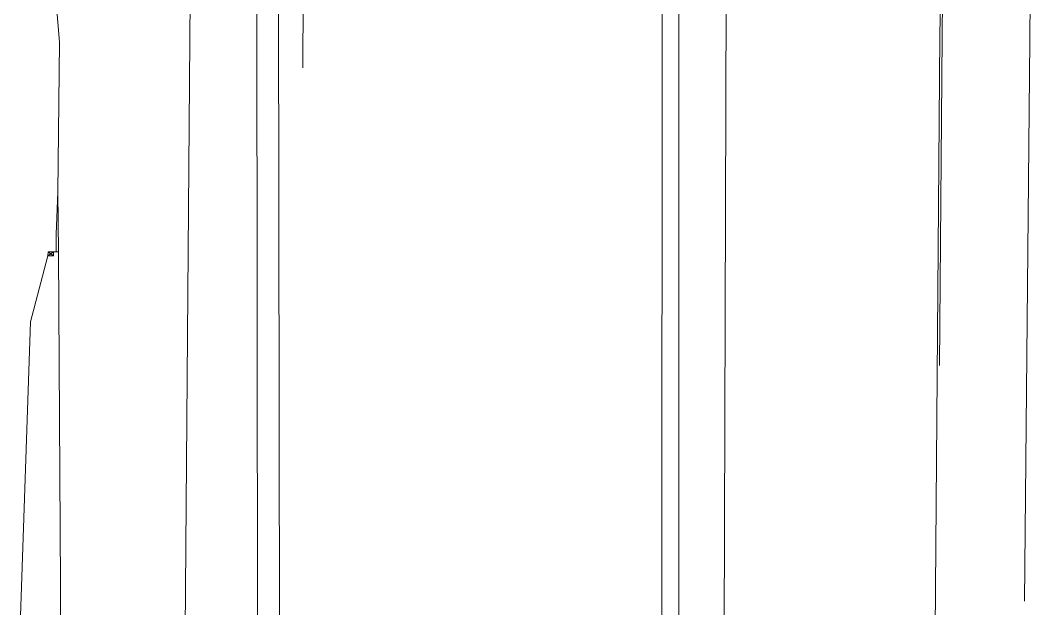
# Model space of a CAD drawing. Header units: millimetres. Extents: x 1010 to 1494, y -119 to 564.
# Drawn here: x 1339.3764 to 1339.8109, y 491.379 to 491.6305 of the extents above; entities that cross this region are included whole.
import ezdxf

# ---------------------------------------------------------------- set-up
doc = ezdxf.new("R2010")
doc.units = ezdxf.units.MM
doc.layers.get('0').update_dxf_attribs({"lineweight": 9})
doc.layers.add('Edges', color=7, linetype='Continuous', lineweight=9)

# ---------------------------------------------------------------- blocks, each defined once
blk = doc.blocks.new('chevy tahoe pl')
at = {"layer": 'Edges'}
for p, q in [((163.212, 96.452), (167.799, 96.299)), ((167.799, 96.299), (168.796, 96.034)), ((172.014, 95.86), (176.776, 96.25)), ((168.795, 95.95), (168.796, 96.034)), ((168.855, 96.03), (168.795, 95.95)), ((168.855, 96.03), (168.796, 96.034)), ((168.855, 95.948), (168.796, 96.034)), ((168.855, 95.948), (168.855, 96.03)), ((163.836, 95.845), (147.849, 95.857)), ((168.855, 95.876), (163.836, 95.845)), ((168.855, 95.948), (168.795, 95.95)), ((168.855, 95.91), (168.85, 95.91)), ((168.855, 95.948), (168.855, 95.91)), ((168.855, 95.91), (168.855, 95.876)), ((169.122, 95.91), (168.855, 95.91)), ((169.753, 95.883), (168.855, 95.876)), ((169.122, 95.91), (169.753, 95.883)), ((172.014, 95.86), (169.753, 95.883)), ((151.506, 94.055), (174.764, 93.869)), ((185.237, 92.891), (148.373, 92.86)), ((185.032, 92.579), (148.387, 92.509)), ((173.644, 92.178), (171.631, 92.187)), ((157.42, 86.764), (173.716, 86.761)), ((164.751, 86.506), (157.443, 86.52)), ((164.751, 86.506), (176.58, 86.512)), ((156, 85.841), (173.166, 85.794)), ((172.108, 82.565), (155.294, 82.702)), ((167.14, 82.573), (172.101, 82.533)), ((172.101, 82.533), (178.67, 82.449)), ((178.683, 82.473), (172.108, 82.565)), ((172.041, 81.207), (163.584, 81.286)), ((187.112, 81.119), (172.041, 81.207))]:
    blk.add_line(p, q, dxfattribs=at)

msp = doc.modelspace()

# ---------------------------------------------------------------- block references
at = {"xscale": 0.02833922161548831, "yscale": 0.02833922161548831, "zscale": 0.02833922161548831, "rotation": 90}
msp.add_blockref('chevy tahoe pl', (1342.10975, 486.74633), dxfattribs=at)

doc.saveas('drawing.dxf')
